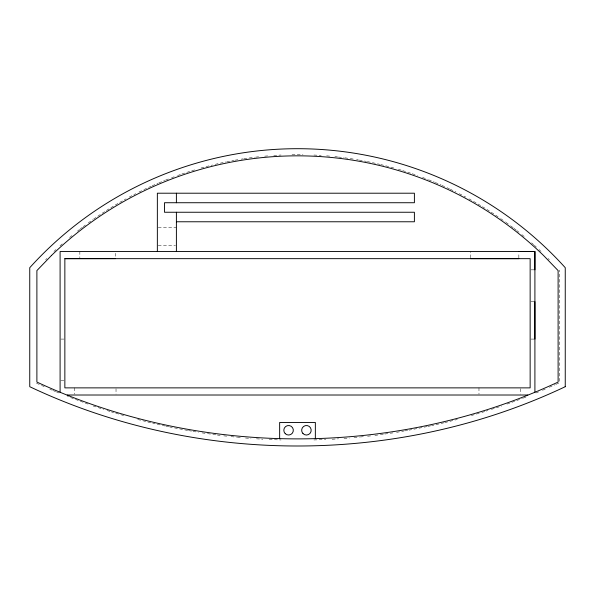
<?xml version="1.0" encoding="UTF-8"?>
<svg xmlns="http://www.w3.org/2000/svg" width="595" height="595" viewBox="0 0 595 595"><rect width="100%" height="100%" fill="white"/><g stroke="black" fill="none" stroke-linecap="round" stroke-linejoin="round"><path stroke-width="0.45" stroke-dasharray="2.98 2.23" d="M470.704 257.761L470.712 251.521M518.847 257.776L518.847 253.306M45.666 259.777L46.916 258.483M545.213 389.13L541.034 390.922M549.356 387.278L555.157 384.69M555.983 384.318L559.3 382.838L559.3 270.1M523.265 398.122L527.49 396.404M535.954 392.975L540.186 391.265M506.977 404.094L522.417 398.464M481.868 412.476L485.341 411.346M486.212 411.063L487.945 410.498M491.418 409.367L501.838 405.976M471.352 415.533L481.005 412.759M444.004 422.792L431.546 425.641M444.889 422.576L457.287 419.475M427.084 426.593L409.174 430.118M427.976 426.407L430.654 425.834M396.59 432.342L403.782 431.07M404.682 430.914L408.274 430.274M374.895 435.428L379.417 434.796M380.324 434.662L383.939 434.157M384.839 434.03L389.361 433.391M390.268 433.264L392.975 432.885M354.025 437.66L359.469 437.087M360.377 436.99L364.006 436.611M367.636 436.224L371.273 435.845M332.174 439.259L338.548 438.812M344.007 438.426L349.473 438.046M313.929 439.958L325.792 439.541M158.263 227.721L176.395 227.721M158.263 245.571L175.488 245.571M530.933 269.847L534.094 269.847M530.933 301.628L534.094 301.628M60.891 339.083L64.059 339.083M530.941 339.083L534.905 339.083M60.891 380.733L64.059 380.733M269.208 439.541L281.071 439.958M245.527 438.046L250.993 438.426M256.452 438.812L262.826 439.259M223.727 435.845L227.364 436.224M230.994 436.611L236.438 437.184M237.346 437.28L240.975 437.66M202.025 432.885L206.539 433.517M207.447 433.643L211.969 434.283M212.869 434.41L216.483 434.923M217.391 435.049L220.105 435.428M187.626 430.438L169.701 426.979M188.526 430.594L192.118 431.226M193.018 431.39L198.41 432.342M165.239 426.027L152.766 423.238M166.131 426.213L168.809 426.786M137.713 419.475L151.881 423.015M123.648 415.533L111.391 411.911M93.162 405.976L103.582 409.367M107.055 410.498L110.521 411.628M88.023 404.094L67.51 396.404M53.126 390.58L55.662 391.607M56.51 391.949L59.046 392.975M36.526 383.21L40.676 385.054M41.501 385.426L45.644 387.278M49.787 389.13L52.278 390.238M548.084 258.483L549.334 259.777M520.625 388.766L520.625 394.121M478.975 387.873L478.975 394.121M116.025 388.766L116.025 394.121M115.549 253.292L115.549 257.724M79.849 251.521L79.849 257.724M74.375 387.873L74.375 394.121M53.952 251.454A354.769 354.769 0 0 1 55.952 249.58M59.991 245.884A354.769 354.769 0 0 1 63.405 242.849M69.637 237.502A354.769 354.769 0 0 1 73.155 234.594M77.432 231.158A354.769 354.769 0 0 1 79.589 229.469M80.31 228.904A354.769 354.769 0 0 1 82.482 227.238M83.203 226.688A354.769 354.769 0 0 1 85.397 225.036M88.335 222.872A354.769 354.769 0 0 1 92.783 219.674M93.527 219.153A354.769 354.769 0 0 1 104.884 211.493M106.423 210.504A354.769 354.769 0 0 1 126.036 198.842M129.241 197.094A354.769 354.769 0 0 1 135.705 193.695M138.97 192.044A354.769 354.769 0 0 1 143.068 190.028M143.886 189.634A354.769 354.769 0 0 1 151.331 186.161M152.164 185.789A354.769 354.769 0 0 1 158.017 183.223M158.858 182.866A354.769 354.769 0 0 1 164.763 180.419M165.611 180.077A354.769 354.769 0 0 1 169.01 178.738M171.568 177.756A354.769 354.769 0 0 1 174.127 176.789M177.563 175.54A354.769 354.769 0 0 1 181.006 174.32M181.869 174.023A354.769 354.769 0 0 1 196.647 169.285M201.036 168.021A354.769 354.769 0 0 1 212.512 164.979M215.167 164.339A354.769 354.769 0 0 1 225.862 161.959M226.762 161.773A354.769 354.769 0 0 1 233.932 160.39M234.832 160.226A354.769 354.769 0 0 1 238.431 159.601M241.131 159.155A354.769 354.769 0 0 1 242.931 158.872M243.838 158.731A354.769 354.769 0 0 1 248.353 158.069M249.26 157.943A354.769 354.769 0 0 1 254.69 157.244M255.597 157.132A354.769 354.769 0 0 1 260.134 156.626M264.678 156.173A354.769 354.769 0 0 1 268.315 155.853M273.782 155.444A354.769 354.769 0 0 1 281.071 155.035M292.019 154.693A354.769 354.769 0 0 1 302.981 154.693M313.929 155.035A354.769 354.769 0 0 1 321.218 155.444M326.685 155.853A354.769 354.769 0 0 1 330.322 156.173M334.866 156.626A354.769 354.769 0 0 1 337.588 156.924M338.495 157.028A354.769 354.769 0 0 1 343.932 157.705M344.84 157.824A354.769 354.769 0 0 1 349.362 158.463M350.262 158.597A354.769 354.769 0 0 1 353.869 159.155M356.569 159.601A354.769 354.769 0 0 1 358.368 159.914M359.268 160.07A354.769 354.769 0 0 1 366.453 161.416M367.346 161.595A354.769 354.769 0 0 1 379.833 164.339M380.718 164.547A354.769 354.769 0 0 1 393.964 168.021M398.353 169.285A354.769 354.769 0 0 1 401.848 170.341M402.718 170.616A354.769 354.769 0 0 1 411.405 173.435M412.268 173.725A354.769 354.769 0 0 1 417.437 175.54M422.584 177.429A354.769 354.769 0 0 1 427.693 179.4M428.541 179.742A354.769 354.769 0 0 1 434.454 182.152M435.302 182.509A354.769 354.769 0 0 1 441.17 185.045M442.003 185.417A354.769 354.769 0 0 1 446.161 187.299M446.986 187.685A354.769 354.769 0 0 1 449.463 188.846M450.289 189.24A354.769 354.769 0 0 1 456.03 192.044M459.295 193.695A354.769 354.769 0 0 1 465.759 197.094M468.964 198.842A354.769 354.769 0 0 1 499.971 218.105M500.722 218.625A354.769 354.769 0 0 1 505.192 221.801M505.929 222.337A354.769 354.769 0 0 1 510.339 225.587M511.068 226.137A354.769 354.769 0 0 1 513.247 227.796M513.968 228.346A354.769 354.769 0 0 1 516.133 230.027M516.854 230.592A354.769 354.769 0 0 1 519.004 232.295M521.845 234.594A354.769 354.769 0 0 1 525.363 237.502M531.595 242.849A354.769 354.769 0 0 1 533.648 244.664M534.325 245.274A354.769 354.769 0 0 1 536.363 247.111M539.048 249.58A354.769 354.769 0 0 1 541.048 251.454"/><path stroke-width="0.89" d="M534.883 269.847L534.905 251.521L60.095 251.521L60.095 392.12M64.855 258.661L530.145 258.661L530.145 387.873L64.855 387.873L64.855 258.661L115.549 258.617M176.395 221.771L414.395 221.771L414.395 212.251L164.495 212.251L164.495 202.731L414.395 202.731L414.395 193.211L157.355 193.211L157.355 251.521M518.847 251.529L534.905 251.521L534.905 392.12M470.704 258.654L518.847 258.661M67.235 395.013L527.765 395.013M534.883 301.628L534.905 339.083M315.35 438.716L315.35 422.472L279.65 422.472L279.65 438.716M176.395 193.211L176.395 202.731M176.395 212.251L176.395 251.521M51.482 255.463L36.89 270.584L36.89 382.064C199.697 457.823 395.303 457.823 558.11 382.064L558.11 270.584L543.518 255.463A353.571 353.571 0 0 0 51.482 255.463M565.25 386.698C398.3 465.766 196.7 465.766 29.75 386.698L29.75 267.698A360.719 360.719 0 0 1 565.25 267.698L565.25 386.698M302.974 433.554A4.76 4.76 0 0 0 310.992 431.62A4.76 4.76 0 0 0 305.309 425.641A4.76 4.76 0 0 0 302.974 433.554M285.236 433.666A4.76 4.76 0 0 0 293.179 431.464A4.76 4.76 0 0 0 287.303 425.685A4.76 4.76 0 0 0 285.236 433.666"/></g></svg>
